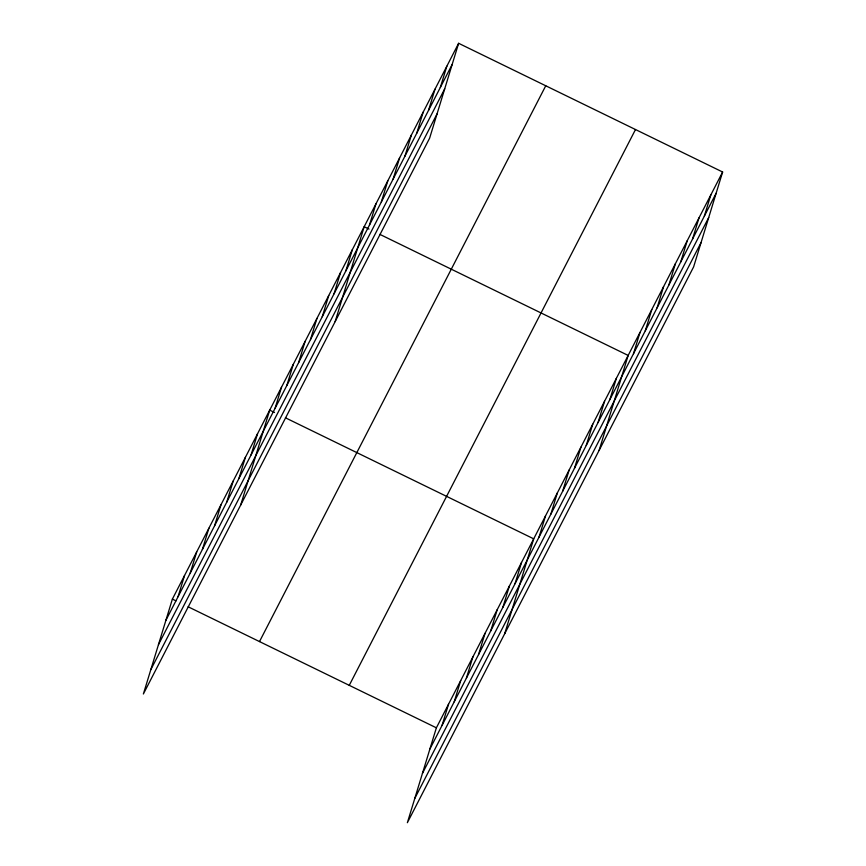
<?xml version="1.0" encoding="UTF-8"?>
<svg xmlns="http://www.w3.org/2000/svg" width="866" height="866" viewBox="0 0 866 866"><rect width="100%" height="100%" fill="white"/><g stroke="black" fill="none" stroke-linecap="round" stroke-linejoin="round"><path stroke-width="1.3" d="M458.634 43.3L172.377 599.11L143.377 693.991L429.623 138.181L458.634 43.3L722.623 172.009L693.623 266.89L407.366 822.7L436.377 727.819L722.623 172.009M178.06 596.706L184.545 575.489M190.228 573.086L196.712 551.869M202.395 549.466L208.879 528.238M214.552 525.846L221.046 504.618M226.719 502.215L233.214 480.998M238.886 478.595L245.37 457.378M251.053 454.975L257.538 433.758M240.694 505.019L269.705 410.138L274.544 412.497M275.031 408.427L281.515 387.21M286.83 385.5L293.325 364.283M298.64 362.573L305.124 341.356M310.45 339.645L316.934 318.428M322.26 316.718L328.744 295.501M334.06 293.79L340.555 272.574M345.87 270.863L352.365 249.646M335.164 321.6L364.164 226.719L369.003 229.079M369.49 225.008L375.974 203.791M381.3 202.081L387.784 180.864M393.099 179.154L399.594 157.937M404.909 156.226L411.393 135.009M416.719 133.299L423.203 112.082M428.529 110.372L435.013 89.155M440.329 87.444L446.824 66.227M442.061 725.416L448.545 704.199M454.228 701.796L460.712 680.568M466.384 678.175L472.879 656.948M478.552 654.544L485.047 633.327M490.719 630.924L497.203 609.707M502.886 607.304L509.37 586.087M515.053 583.684L521.538 562.467M504.694 633.728L533.705 538.836L285.434 417.802M539.02 537.136L545.515 515.92M550.83 514.209L557.314 492.992M562.64 491.282L569.124 470.065M574.45 468.354L580.934 447.137M586.25 445.427L592.745 424.21M598.06 422.5L604.555 401.283M609.87 399.572L616.354 378.355M599.153 450.309L628.164 355.428L379.893 234.383M633.49 353.718L639.974 332.501M645.289 330.79L651.784 309.573M657.099 307.863L663.583 286.646M668.909 284.936L675.393 263.719M680.719 262.008L687.203 240.791M692.519 239.081L699.014 217.864M704.329 216.154L710.824 194.937M165.893 620.327L452.139 64.517M158.467 644.64L444.713 88.83M150.803 669.689L437.049 113.879M259.497 641.587L545.753 85.777M349.258 685.342L635.503 129.532M429.893 749.036L716.139 193.226M422.456 773.349L708.702 217.539M414.803 798.387L701.049 242.577M172.377 599.11L176.014 600.874M188.117 606.774L436.377 727.819"/></g></svg>
